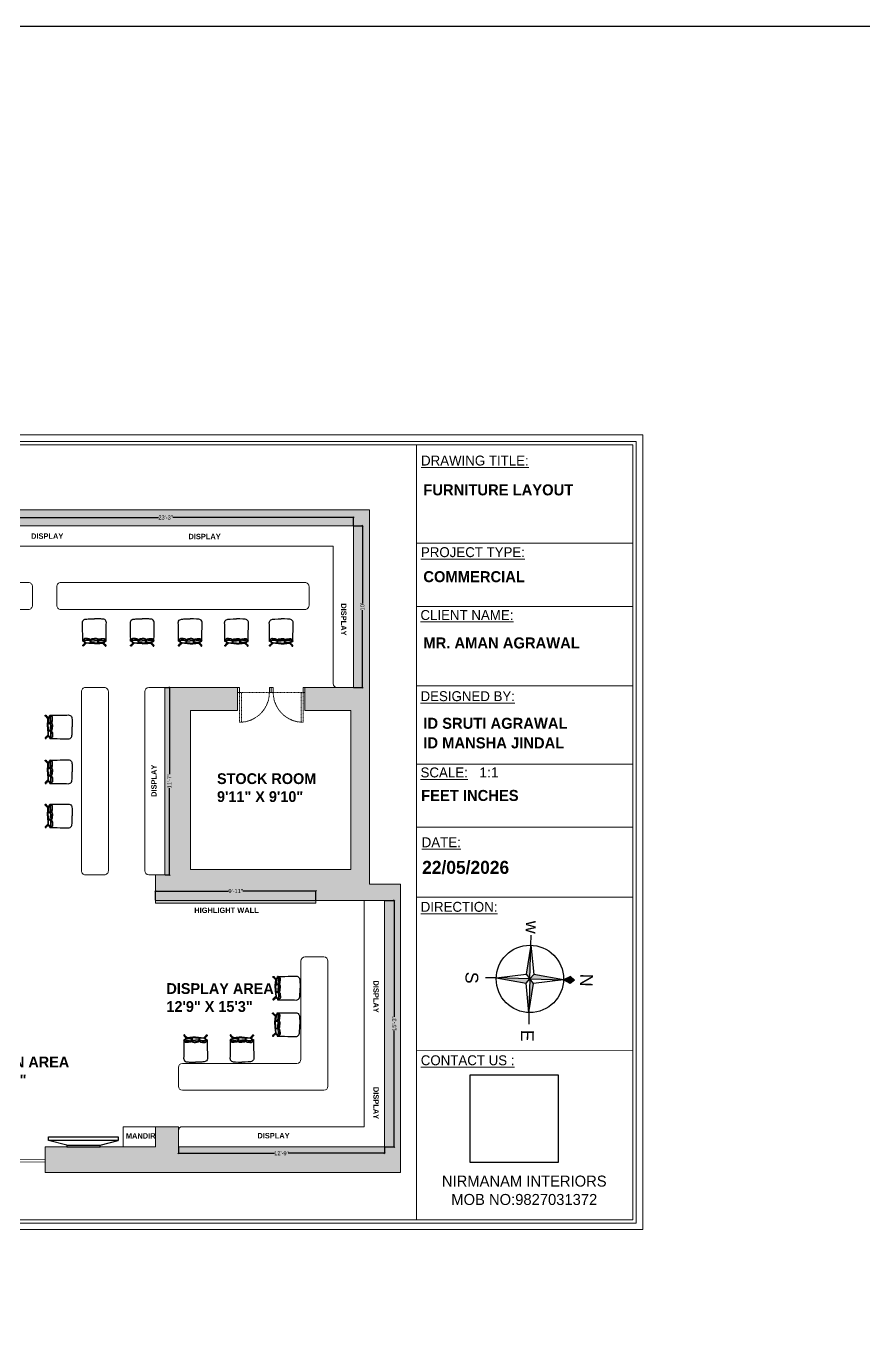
# Model space of a CAD drawing. Header units: inches. Extents: x -4677 to 18437, y -5264 to 2453.
# Drawn here: x 6737 to 7359, y -2425 to -1454 of the extents above; entities that cross this region are included whole.
import ezdxf

# ---------------------------------------------------------------- set-up
doc = ezdxf.new("R2010")
doc.units = ezdxf.units.IN
for name, pattern in [('AUDIT_D_060311083008-3', [0]), ('DASHED2', [0.375, 0.25, -0.125]), ('HIDDEN', [0.375, 0.25, -0.125])]:
    doc.linetypes.add(name, pattern=pattern)
for name, color, linetype in [('A-DOOR', 251, 'AUDIT_D_060311083008-3'), ('A-Door-Frame', 1, 'Continuous'), ('A-Door-Swing', 8, 'HIDDEN'), ('ELE', 5, 'Continuous'), ('FUR', 42, 'Continuous'), ('IEL-HATCH-002', 7, 'Continuous'), ('line_cad-block.com', 250, 'Continuous')]:
    doc.layers.add(name, color=color, linetype=linetype)
doc.layers.add('FURNI', color=140, linetype='Continuous', lineweight=18)
doc.styles.add('HEMI', font='stylu.ttf')
doc.styles.add('regular', font='swissl.ttf')
doc.styles.get("Standard").update_dxf_attribs({"font": 'arial.ttf'})
doc.dimstyles.get("Standard").update_dxf_attribs({"dimtxt": 3, "dimasz": 1, "dimexe": 0.18, "dimexo": 0.0625, "dimgap": 0.09, "dimtad": 0, "dimdec": 1, "dimzin": 0, "dimdsep": 46, "dimlunit": 4, "dimtxsty": 'Standard', "dimblk": 'OBLIQUE', "dimcen": 0.09, "dimclrd": 5, "dimclre": 5, "dimclrt": 5, "dimadec": 0, "dimazin": 0, "dimtfac": 1, "dimtdec": 1, "dimtofl": 0, "dimtmove": 0, "dimatfit": 3, "dimldrblk": 'OBLIQUE', "dimfxl": 1, "dimtolj": 1, "dimtzin": 0, "dimarcsym": 0})
picture_1 = doc.add_image_def('image1.jpeg', size_in_pixel=(1254, 1254))

# ---------------------------------------------------------------- blocks, each defined once
blk = doc.blocks.new('*U12')
at = {"layer": 'A-Door-Frame', "lineweight": 5}
for p, q in [((0, -100), (0, 0)), ((682, -100), (682, 0))]:
    blk.add_line(p, q, dxfattribs=at)
for points in [[(0, -100), (40, -100), (40, 0), (0, 0)], [(682, -100), (642, -100), (642, 0), (682, 0)]]:
    blk.add_lwpolyline(points, dxfattribs=at)
at = {"layer": 'A-Door-Swing', "linetype": 'DASHED2', "lineweight": 5}
blk.add_line((45, 0), (647, 0), dxfattribs=at)
blk.add_lwpolyline([(40, 0), (40, 602), (80, 602), (80, 0)], close=True, dxfattribs=at)
blk.add_arc((40, 0), 602, 360, 90, dxfattribs=at)
blk = doc.blocks.new('erh')
at = {"ltscale": 7}
for p, q in [((3599.36, 764.17), (3585.77, 760.72)), ((3623.97, 764.17), (3637.56, 760.72))]:
    blk.add_line(p, q, dxfattribs=at)
for p, q in [((3623.97, 765.54), (3599.36, 765.54)), ((3599.36, 765.54), (3599.36, 764.17)), ((3623.97, 764.17), (3599.36, 764.17)), ((3623.97, 764.17), (3623.97, 765.54))]:
    blk.add_line(p, q)
blk.add_lwpolyline([(3585.77, 760.72), (3637.56, 760.72), (3637.56, 758.04), (3585.77, 758.04)], close=True, dxfattribs=at)
blk = doc.blocks.new('LEADCHAIR Executive 2014')
at = {"layer": 'line_cad-block.com', "color": 252, "true_color": 0x939598}
for points in [[(-256, 130), (-260, 128), (-262, 121), (-263, 116), (-265, 102), (-267, 55), (-267, -5), (-269, -78), (-270, -119), (-270, -168), (-270, -225), (-272, -265), (-270, -285), (-263, -303), (-251, -320), (-234, -334), (-217, -342), (-199, -346), (-170, -348), (-146, -350), (-73, -353), (0, -354)], [(-239, 254), (-241, 256), (-243, 261), (-246, 264), (-249, 267), (-253, 268), (-257, 268), (-260, 267), (-264, 264), (-266, 261), (-267, 257), (-267, 253), (-266, 250), (-264, 246), (-260, 244), (-254, 240)], [(-265, 159), (-265, 159), (-266, 159), (-266, 150), (-266, 142), (-266, 139), (-266, 104)], [(-263, 146), (-264, 146), (-264, 146), (-265, 145), (-265, 144), (-266, 131)], [(-186, 201), (-248, 262), (-251, 265), (-253, 265), (-256, 265), (-259, 265), (-262, 262), (-264, 260), (-265, 257), (-264, 254), (-264, 251), (-262, 249), (-241, 227), (-211, 196)], [(0, 214), (-64, 213), (-127, 208), (-190, 201), (-202, 199), (-211, 196), (-219, 194), (-223, 191), (-227, 184), (-247, 135), (-249, 131), (-251, 130), (-253, 131), (-255, 136), (-259, 147), (-262, 153), (-265, 159)], [(-234, 166), (-245, 164), (-252, 163), (-265, 159)], [(0, 210), (-63, 207), (-126, 203), (-190, 196), (-196, 195), (-204, 193), (-210, 192), (-216, 190), (-220, 188), (-223, 184), (-226, 176), (-245, 133), (-251, 124), (-253, 125), (-263, 146)], [(-98, 152), (-96, 152), (-93, 152), (-92, 152), (-93, 147), (-93, 143), (-94, 138), (-94, 134), (-95, 129), (-96, 124), (-96, 123), (-102, 120), (-107, 118), (-111, 116), (-128, 112), (-140, 110), (-170, 108), (-192, 107), (-204, 107), (-224, 108), (-229, 109), (-241, 113), (-244, 114), (-241, 121), (-237, 132), (-233, 142), (-232, 146), (-229, 151)], [(-96, 123), (-99, 119), (-107, 112), (-117, 105), (-131, 101), (-157, 98), (-180, 97), (-198, 95), (-214, 95), (-221, 97), (-227, 99), (-233, 101), (-237, 105), (-240, 108), (-242, 112), (-243, 113)], [(-92, 195), (-90, 194), (-89, 192), (-90, 180), (-92, 155), (-99, 151), (-106, 149), (-116, 146), (-120, 145), (-142, 142), (-168, 141), (-190, 141), (-206, 142), (-224, 145), (-230, 146), (-230, 147), (-228, 153), (-221, 173), (-219, 176), (-217, 178), (-210, 181), (-199, 184), (-193, 185), (-186, 187), (-130, 192), (-111, 193), (-92, 195)], [(-102, 115), (-89, 115)], [(-89, 115), (-86, 115), (-81, 114), (-73, 111)], [(-71, 153), (-76, 153), (-79, 152), (-80, 152), (-80, 149), (-81, 144), (-82, 136), (-83, 130), (-84, 124), (-67, 117), (-50, 115), (0, 113)], [(-84, 124), (-73, 110), (-68, 107), (-60, 103), (-48, 100), (-39, 99), (-34, 98), (0, 98)], [(0, 198), (-74, 197), (-74, 195), (-75, 193), (-76, 181), (-79, 156), (-78, 155), (-76, 154), (-71, 152), (-57, 148), (-44, 147), (-25, 146), (0, 146)], [(0, 214), (64, 213), (127, 208), (190, 201), (202, 199), (211, 196), (219, 194), (223, 191), (227, 184), (247, 135), (249, 131), (251, 130), (253, 131), (255, 136), (259, 147), (262, 153), (265, 159)], [(0, 210), (63, 207), (126, 203), (190, 196), (196, 195), (204, 193), (210, 192), (216, 190), (220, 188), (223, 184), (226, 176), (245, 133), (251, 124), (253, 125), (263, 146)], [(0, 198), (74, 197), (74, 195), (75, 193), (76, 181), (79, 156), (78, 155), (76, 154), (71, 152), (57, 148), (44, 147), (25, 146), (0, 146)], [(71, 153), (76, 153), (79, 152), (80, 152), (80, 149), (81, 144), (82, 136), (83, 130), (84, 124), (67, 117), (50, 115), (0, 113)], [(256, 130), (260, 128), (262, 121), (263, 116), (265, 102), (267, 55), (267, -5), (269, -78), (270, -119), (270, -168), (270, -225), (272, -265), (270, -285), (263, -303), (251, -320), (234, -334), (217, -342), (199, -346), (170, -348), (146, -350), (73, -353), (0, -354)], [(84, 124), (73, 110), (68, 107), (60, 103), (48, 100), (39, 99), (34, 98), (0, 98)], [(89, 115), (86, 115), (81, 114), (73, 111)], [(92, 195), (90, 194), (89, 192), (90, 180), (92, 155), (99, 151), (106, 149), (116, 146), (120, 145), (142, 142), (168, 141), (190, 141), (206, 142), (224, 145), (230, 146), (230, 147), (228, 153), (221, 173), (219, 176), (217, 178), (210, 181), (199, 184), (193, 185), (186, 187), (130, 192), (111, 193), (92, 195)], [(102, 115), (89, 115)], [(98, 152), (96, 152), (93, 152), (92, 152), (93, 147), (93, 143), (94, 138), (94, 134), (95, 129), (96, 124), (96, 123), (102, 120), (107, 118), (111, 116), (128, 112), (140, 110), (170, 108), (192, 107), (204, 107), (224, 108), (229, 109), (241, 113), (244, 114), (241, 121), (237, 132), (233, 142), (232, 146), (229, 151)], [(96, 123), (99, 119), (107, 112), (117, 105), (131, 101), (157, 98), (180, 97), (198, 95), (214, 95), (221, 97), (227, 99), (233, 101), (237, 105), (240, 108), (242, 112), (243, 113)], [(186, 201), (248, 262), (251, 265), (253, 265), (256, 265), (259, 265), (262, 262), (264, 260), (265, 257), (264, 254), (264, 251), (262, 249), (241, 227), (211, 196)], [(234, 166), (245, 164), (252, 163), (265, 159)], [(239, 254), (241, 256), (243, 261), (246, 264), (249, 267), (253, 268), (257, 268), (260, 267), (264, 264), (266, 261), (267, 257), (267, 253), (266, 250), (264, 246), (260, 244), (254, 240)], [(263, 146), (264, 146), (264, 146), (265, 145), (265, 144), (266, 131)], [(265, 159), (265, 159), (266, 159), (266, 150), (266, 142), (266, 139), (266, 104)]]:
    blk.add_lwpolyline(points, dxfattribs=at)
blk = doc.blocks.new('A$C470D500B')
at = {"layer": 'ELE', "true_color": 0xed1f24}
h = blk.add_hatch(color=240, dxfattribs=at)
h.paths.add_polyline_path([(25.36, 49.16), (23.85, 47.28), (25.36, 44.35)])
h.paths.add_polyline_path([(25.36, 44.35), (26.88, 47.28), (25.36, 49.16)])
at = {"layer": 'ELE', "true_color": 0x000000}
h = blk.add_hatch(color=18, dxfattribs=at)
h.paths.add_polyline_path([(27.34, 28.11), (25.36, 29.71), (25.36, 15.08)])
h.paths.add_polyline_path([(40, 29.71), (27.34, 31.31), (25.36, 29.71)])
h.paths.add_polyline_path([(25.36, 44.35), (23.38, 31.31), (25.36, 29.71)])
h.paths.add_polyline_path([(23.38, 28.11), (25.36, 29.71), (10.73, 29.71)])
at = {"layer": 'ELE', "color": 240, "true_color": 0xed1f24}
for p, q in [((25.36, 49.16), (23.85, 47.28)), ((23.85, 47.28), (25.36, 44.35)), ((25.36, 49.16), (26.88, 47.28)), ((25.36, 44.35), (25.36, 49.16)), ((26.88, 47.28), (25.36, 44.35))]:
    blk.add_line(p, q, dxfattribs=at)
at = {"layer": 'ELE', "color": 18, "true_color": 0x000000}
for p, q in [((25.36, 44.35), (23.38, 31.31)), ((25.36, 29.71), (25.36, 44.35)), ((25.36, 44.35), (27.34, 31.31)), ((10.73, 29.71), (6.3, 29.71)), ((10.73, 29.71), (6.3, 29.71)), ((10.73, 29.71), (23.38, 31.31)), ((25.36, 29.71), (10.73, 29.71)), ((10.73, 29.71), (23.38, 28.11)), ((23.38, 31.31), (25.36, 29.71)), ((23.38, 28.11), (25.36, 29.71)), ((27.34, 31.31), (25.36, 29.71)), ((25.36, 29.71), (25.36, 15.08)), ((27.34, 28.11), (25.36, 29.71)), ((25.36, 29.71), (40, 29.71)), ((40, 29.71), (27.34, 31.31)), ((40, 29.71), (27.34, 28.11)), ((40, 29.71), (45.12, 29.71)), ((40, 29.71), (45.12, 29.71)), ((25.36, 15.08), (23.38, 28.11)), ((25.36, 15.08), (27.34, 28.11)), ((25.36, 15.08), (25.36, 10.4))]:
    blk.add_line(p, q, dxfattribs=at)
blk.add_circle((25.36, 29.71), 14.63, dxfattribs=at)
at = {"layer": 'ELE', "color": 240, "true_color": 0xed1f24}
blk.add_text('N', height=5.54, dxfattribs=at).set_placement((22.5, 51.52))
at = {"layer": 'ELE', "color": 18, "true_color": 0x000000}
for s, p in [('w', (0.11, 27.33)), ('E', (47.54, 26.51)), ('S', (22.95, 1.72))]:
    blk.add_text(s, height=5.54, dxfattribs=at).set_placement(p)
blk = doc.blocks.new('_Oblique')
at = {"color": 0, "linetype": 'ByBlock', "lineweight": -2}
blk.add_line((-0.5, -0.5), (0.5, 0.5), dxfattribs=at)
blk = doc.blocks.new('*D355')
at = {"color": 5, "lineweight": -2, "transparency": 16777216}
for p, q in [((6850.06, -2285.73), (6850.06, -2290.58)), ((6850.06, -2290.4), (6921.46, -2290.4)), ((7003.06, -2290.4), (6931.66, -2290.4)), ((7003.06, -2285.73), (7003.06, -2290.58))]:
    blk.add_line(p, q, dxfattribs=at)
at = {"layer": 'Defpoints', "color": 0, "transparency": 16777216}
for p in [(6850.06, -2285.67), (7003.06, -2285.67), (7003.06, -2290.4)]:
    blk.add_point(p, dxfattribs=at)
at = {"color": 5, "lineweight": -2, "transparency": 16777216, "rotation": 180}
blk.add_blockref('_Oblique', (6850.06, -2290.4), dxfattribs=at)
at = {"color": 5, "lineweight": -2, "transparency": 16777216}
blk.add_blockref('_Oblique', (7003.06, -2290.4), dxfattribs=at)
at = {"color": 5, "lineweight": 5, "transparency": 16777216, "insert": (6926.56, -2290.4), "char_height": 3, "attachment_point": 5}
blk.add_mtext('\\A1;12\'-9"', dxfattribs=at)
blk = doc.blocks.new('*D356')
at = {"color": 5, "lineweight": -2, "transparency": 16777216}
for p, q in [((7003.12, -2102.67), (7010.5, -2102.67)), ((7010.32, -2102.67), (7010.32, -2189.07)), ((7010.32, -2285.67), (7010.32, -2199.27)), ((7003.12, -2285.67), (7010.5, -2285.67))]:
    blk.add_line(p, q, dxfattribs=at)
at = {"layer": 'Defpoints', "color": 0, "transparency": 16777216}
for p in [(7003.06, -2102.67), (7010.32, -2102.67), (7003.06, -2285.67)]:
    blk.add_point(p, dxfattribs=at)
at = {"color": 5, "lineweight": -2, "transparency": 16777216}
for p, rotation in [((7010.32, -2102.67), 90), ((7010.32, -2285.67), 270)]:
    blk.add_blockref('_Oblique', p, dxfattribs=dict(at, rotation=rotation))
at = {"color": 5, "lineweight": 5, "transparency": 16777216, "insert": (7010.32, -2194.17), "char_height": 3, "attachment_point": 5, "rotation": 90}
blk.add_mtext('\\A1;15\'-3"', dxfattribs=at)
blk = doc.blocks.new('*D357')
at = {"color": 5, "lineweight": -2, "transparency": 16777216}
for p, q in [((6980.12, -1824.67), (6986.87, -1824.67)), ((6986.69, -1824.67), (6986.69, -1882.18)), ((6986.69, -1944.67), (6986.69, -1887.17)), ((6980.12, -1944.67), (6986.87, -1944.67))]:
    blk.add_line(p, q, dxfattribs=at)
at = {"layer": 'Defpoints', "color": 0, "transparency": 16777216}
for p in [(6980.06, -1824.67), (6986.69, -1824.67), (6980.06, -1944.67)]:
    blk.add_point(p, dxfattribs=at)
at = {"color": 5, "lineweight": -2, "transparency": 16777216}
for p, rotation in [((6986.69, -1824.67), 90), ((6986.69, -1944.67), 270)]:
    blk.add_blockref('_Oblique', p, dxfattribs=dict(at, rotation=rotation))
at = {"color": 5, "lineweight": 5, "transparency": 16777216, "insert": (6986.69, -1884.67), "char_height": 3, "attachment_point": 5, "rotation": 90}
blk.add_mtext("\\A1;10'", dxfattribs=at)
blk = doc.blocks.new('*D358')
at = {"color": 5, "lineweight": -2, "transparency": 16777216}
for p, q in [((6701.06, -1824.61), (6701.06, -1818.24)), ((6701.06, -1818.42), (6835.29, -1818.42)), ((6980.06, -1818.42), (6845.83, -1818.42)), ((6980.06, -1824.61), (6980.06, -1818.24))]:
    blk.add_line(p, q, dxfattribs=at)
at = {"layer": 'Defpoints', "color": 0, "transparency": 16777216}
for p in [(6701.06, -1818.42), (6701.06, -1824.67), (6980.06, -1824.67)]:
    blk.add_point(p, dxfattribs=at)
at = {"color": 5, "lineweight": -2, "transparency": 16777216, "rotation": 180}
blk.add_blockref('_Oblique', (6701.06, -1818.42), dxfattribs=at)
at = {"color": 5, "lineweight": -2, "transparency": 16777216}
blk.add_blockref('_Oblique', (6980.06, -1818.42), dxfattribs=at)
at = {"color": 5, "lineweight": 5, "transparency": 16777216, "insert": (6840.56, -1818.42), "char_height": 3, "attachment_point": 5}
blk.add_mtext('\\A1;23\'-3"', dxfattribs=at)
blk = doc.blocks.new('*D367')
at = {"color": 5, "lineweight": -2, "transparency": 16777216}
for p, q in [((6840.12, -1944.67), (6843.53, -1944.67)), ((6843.35, -1944.67), (6843.35, -2009.07)), ((6843.35, -2083.67), (6843.35, -2019.27)), ((6840.12, -2083.67), (6843.53, -2083.67))]:
    blk.add_line(p, q, dxfattribs=at)
at = {"layer": 'Defpoints', "color": 0, "transparency": 16777216}
for p in [(6840.06, -1944.67), (6843.35, -1944.67), (6840.06, -2083.67)]:
    blk.add_point(p, dxfattribs=at)
at = {"color": 5, "lineweight": -2, "transparency": 16777216}
for p, rotation in [((6843.35, -1944.67), 90), ((6843.35, -2083.67), 270)]:
    blk.add_blockref('_Oblique', p, dxfattribs=dict(at, rotation=rotation))
at = {"color": 5, "lineweight": 5, "transparency": 16777216, "insert": (6843.35, -2014.17), "char_height": 3, "attachment_point": 5, "rotation": 90}
blk.add_mtext('\\A1;11\'-7"', dxfattribs=at)
blk = doc.blocks.new('*D369')
at = {"color": 5, "lineweight": -2, "transparency": 16777216}
for p, q in [((6833.06, -2102.61), (6833.06, -2095.53)), ((6833.06, -2095.71), (6887.31, -2095.71)), ((6952.06, -2095.71), (6897.8, -2095.71)), ((6952.06, -2102.61), (6952.06, -2095.53))]:
    blk.add_line(p, q, dxfattribs=at)
at = {"layer": 'Defpoints', "color": 0, "transparency": 16777216}
for p in [(6833.06, -2095.71), (6833.06, -2102.67), (6952.06, -2102.67)]:
    blk.add_point(p, dxfattribs=at)
at = {"color": 5, "lineweight": -2, "transparency": 16777216, "rotation": 180}
blk.add_blockref('_Oblique', (6833.06, -2095.71), dxfattribs=at)
at = {"color": 5, "lineweight": -2, "transparency": 16777216}
blk.add_blockref('_Oblique', (6952.06, -2095.71), dxfattribs=at)
at = {"color": 5, "lineweight": 5, "transparency": 16777216, "insert": (6892.56, -2095.71), "char_height": 3, "attachment_point": 5}
blk.add_mtext('\\A1;9\'-11"', dxfattribs=at)

msp = doc.modelspace()

# ---------------------------------------------------------------- hatches: boundary and pattern name
at = {"layer": 'IEL-HATCH-002', "lineweight": 5, "true_color": 0x939598, "transparency": 33554687}
h = msp.add_hatch(color=252, dxfattribs=at)
h.dxf.hatch_style = 1
h.paths.add_polyline_path([(6574.06, -2178.67), (6574.06, -2160.67), (6559.06, -2160.67), (6559.06, -2294.67), (6547.06, -2294.67), (6410.06, -2294.67), (6410.06, -2109.67), (6422.06, -2109.67), (6477.06, -2109.67), (6477.06, -2092.67), (6411.06, -2092.67), (6411.06, -2022.67), (6468.06, -2022.67), (6479.06, -2022.67), (6479.06, -2000.67), (6411.06, -2000.67), (6411.06, -1824.67), (6565.06, -1824.67), (6565.06, -1812.67), (6398.06, -1812.67), (6398.06, -2306.67), (6574.06, -2306.67), (6574.06, -2303.67)])
h.paths.add_polyline_path([(6992.06, -1812.67), (6565.06, -1812.67), (6565.06, -1824.67), (6684.06, -1824.67), (6684.06, -1836.67), (6684.06, -1839.67), (6701.06, -1839.67), (6701.06, -1824.67), (6980.06, -1824.67), (6980.06, -1944.67), (6968.06, -1944.67), (6944.06, -1944.67), (6944.06, -1961.67), (6978.06, -1961.67), (6978.06, -2079.67), (6859.06, -2079.67), (6859.06, -1961.67), (6894.06, -1961.67), (6894.06, -1944.67), (6840.06, -1944.67), (6840.06, -2083.67), (6833.06, -2083.67), (6833.06, -2102.67), (7003.06, -2102.67), (7003.06, -2285.67), (6850.06, -2285.67), (6850.06, -2273.67), (6850.06, -2270.67), (6833.06, -2270.67), (6833.06, -2285.67), (6809.06, -2285.67), (6751.06, -2285.67), (6751.06, -2304.67), (7015.06, -2304.67), (7015.06, -2090.67), (6992.06, -2090.67)])
h.paths.add_polyline_path([(6725.06, -2093.67), (6701.06, -2093.67), (6701.06, -2078.67), (6684.06, -2078.67), (6684.06, -2093.67), (6650.06, -2093.67), (6534.06, -2093.67), (6534.06, -2110.67), (6559.06, -2110.67), (6559.06, -2115.67), (6574.06, -2115.67), (6574.06, -2110.67), (6650.06, -2110.67), (6725.06, -2110.67)])
h.paths.add_polyline_path([(6665.06, -2175.67), (6574.06, -2175.67), (6574.06, -2178.67), (6665.06, -2178.67)], flags=17)
h.paths.add_polyline_path([(6665.06, -2110.67), (6662.06, -2110.67), (6662.06, -2175.67), (6665.06, -2175.67)], flags=17)
at = {"layer": 'IEL-HATCH-002', "lineweight": 5, "true_color": 0xc6a88b, "transparency": 33554687}
h = msp.add_hatch(color=43, dxfattribs=at)
h.dxf.hatch_style = 1
h.paths.add_polyline_path([(6952.06, -2102.67), (6833.06, -2102.67), (6833.06, -2104.67), (6952.06, -2104.67)])

# ---------------------------------------------------------------- linework, layer by layer
at = {"lineweight": 5}
for p, q in [((6992.06, -1812.67), (6519.06, -1812.67)), ((6992.06, -2090.67), (6992.06, -1812.67)), ((6980.06, -1824.67), (6701.06, -1824.67)), ((6980.06, -1944.67), (6980.06, -1824.67)), ((6965.06, -1839.67), (6704.06, -1839.67)), ((6965.06, -1941.67), (6965.06, -1839.67)), ((6825.06, -1947.67), (6825.06, -2080.67)), ((6840.06, -1944.67), (6828.06, -1944.67)), ((6840.06, -2083.67), (6840.06, -1944.67)), ((6840.06, -1944.67), (6894.06, -1944.67)), ((6894.06, -1944.67), (6894.06, -1961.67)), ((6944.06, -1961.67), (6944.06, -1944.67)), ((6944.06, -1944.67), (6980.06, -1944.67)), ((6980.06, -1944.67), (6968.06, -1944.67)), ((6894.06, -1961.67), (6859.06, -1961.67)), ((6859.06, -1961.67), (6859.06, -2079.67)), ((6978.06, -1961.67), (6944.06, -1961.67)), ((6978.06, -2079.67), (6978.06, -1961.67)), ((6828.06, -2083.67), (6840.06, -2083.67)), ((6833.06, -2102.67), (6833.06, -2083.67)), ((6859.06, -2079.67), (6978.06, -2079.67)), ((7015.06, -2090.67), (6992.06, -2090.67)), ((7015.06, -2304.67), (7015.06, -2090.67)), ((7003.06, -2102.67), (6833.06, -2102.67)), ((6833.06, -2102.67), (6833.06, -2104.67)), ((6833.06, -2104.67), (6952.06, -2104.67)), ((6952.06, -2104.67), (6952.06, -2102.67)), ((6988.06, -2270.67), (6988.06, -2102.67)), ((7003.06, -2285.67), (7003.06, -2102.67)), ((6958.06, -2144.67), (6944.06, -2144.67)), ((6941.06, -2147.67), (6941.06, -2220.67)), ((6961.06, -2240.67), (6961.06, -2147.67)), ((6938.06, -2223.67), (6853.06, -2223.67)), ((6850.06, -2226.67), (6850.06, -2240.67)), ((6853.06, -2243.67), (6958.06, -2243.67)), ((6833.06, -2285.67), (6833.06, -2270.67)), ((6833.06, -2270.67), (6850.06, -2270.67)), ((6850.06, -2270.67), (6850.06, -2285.67)), ((6853.06, -2270.67), (6988.06, -2270.67)), ((6850.06, -2273.67), (6850.06, -2285.67)), ((6751.06, -2304.67), (6751.06, -2285.67)), ((6751.06, -2285.67), (6833.06, -2285.67)), ((6850.06, -2285.67), (7003.06, -2285.67)), ((6751.06, -2294.17), (6751.06, -2294.17)), ((6751.06, -2304.67), (7015.06, -2304.67))]:
    msp.add_line(p, q, dxfattribs=at)
msp.add_lwpolyline([(6058.37, -1453.63), (11574.61, -1453.63), (11574.61, -5263.73), (6058.37, -5263.73)], close=True)
for points in [[(6553.03, -1886.67), (6738.75, -1886.67, 0.414214), (6741.75, -1883.67), (6741.75, -1869.67, 0.414214), (6738.75, -1866.67), (6553.03, -1866.67, 0.414214), (6550.03, -1869.67), (6550.03, -1883.67, 0.414214)], [(6944.06, -1886.67, 0.414214), (6947.06, -1883.67), (6947.06, -1869.67, 0.414214), (6944.06, -1866.67), (6762.75, -1866.67, 0.414214), (6759.75, -1869.67), (6759.75, -1883.67, 0.414214), (6762.75, -1886.67)], [(6795.06, -1944.67), (6781.06, -1944.67, 0.414214), (6778.06, -1947.67), (6778.06, -2080.67, 0.414214), (6781.06, -2083.67), (6795.06, -2083.67, 0.414214), (6798.06, -2080.67), (6798.06, -1947.67, 0.414214)]]:
    msp.add_lwpolyline(points, format="xyb", close=True, dxfattribs=at)
msp.add_lwpolyline([(6833.06, -2270.67), (6809.06, -2270.67), (6809.06, -2285.67), (6833.06, -2285.67)], close=True, dxfattribs=at)
msp.add_lwpolyline([(6703.56, -2296.68), (6751.06, -2296.93), (6751.06, -2295.17), (6656.06, -2294.67)], dxfattribs=at)
for centre, start, end in [((6968.06, -1941.67), 180, 270), ((6828.06, -1947.67), 90, 180), ((6828.06, -2080.67), 180, 270), ((6944.06, -2147.67), 90, 180), ((6958.06, -2147.67), 0, 90), ((6853.06, -2226.67), 90, 180), ((6938.06, -2220.67), 270, 0), ((6853.06, -2240.67), 180, 270), ((6958.06, -2240.67), 270, 0), ((6853.06, -2273.67), 90, 180)]:
    msp.add_arc(centre, 3, start, end, dxfattribs=at)
at = {"layer": 'FURNI', "color": 18, "lineweight": 5, "true_color": 0x000000}
for p, q in [((7026.87, -1764.44), (7026.87, -2339.76)), ((7026.81, -1837.41), (7187.4, -1837.41)), ((7026.81, -1884.46), (7187.4, -1884.46)), ((7026.81, -1943.29), (7187.4, -1943.29)), ((7026.81, -2001.44), (7187.4, -2001.44)), ((7026.81, -2048.2), (7187.4, -2048.2)), ((7026.81, -2100.29), (7187.4, -2100.29)), ((7026.87, -2214.2), (7187.46, -2214.27))]:
    msp.add_line(p, q, dxfattribs=at)
for points in [[(6369.09, -2347.13), (6369.09, -1757.07), (7194.83, -1757.07), (7194.83, -2347.13)], [(6374, -2342.22), (6374, -1761.98), (7189.92, -1761.98), (7189.92, -2342.22)], [(6376.46, -2339.76), (6376.46, -1764.44), (7187.46, -1764.44), (7187.46, -2339.76)]]:
    msp.add_lwpolyline(points, close=True, dxfattribs=at)

# ---------------------------------------------------------------- block references
at = {"color": 18, "lineweight": 5, "true_color": 0x000000, "yscale": 0.03255662233685245, "zscale": 0.03255662233685245}
for p, xscale, rotation in [((6787.71, -1905.1), -0.03255662233685245, 179.9645304322863), ((6823.27, -1905.12), -0.03255662233685245, 179.9645304322863), ((6858.82, -1905.15), -0.03255662233685245, 179.9645304322863), ((6893.21, -1905.19), -0.03255662233685245, 179.9645304322863), ((6926.4, -1905.21), -0.03255662233685245, 179.9645304322863), ((6759.79, -1973.85), -0.03255662233685245, 89.96453043228625), ((6759.79, -2007.18), -0.03255662233685245, 89.96453043228625), ((6759.79, -2039.98), -0.03255662233685245, 89.96453043228625), ((6928.93, -2167.79), 0.03255662233685245, 90.03546956771369), ((6928.66, -2194.89), 0.03255662233685245, 90.03546956771369), ((6862.79, -2211.27), 0.03255662233685245, 0.0354695677136993), ((6897.18, -2211.23), 0.03255662233685245, 0.0354695677136993)]:
    msp.add_blockref('LEADCHAIR Executive 2014', p, dxfattribs=dict(at, xscale=xscale, rotation=rotation))
at = {"lineweight": 5, "rotation": 180}
msp.add_blockref('erh', (10391.22, -1520.13), dxfattribs=at)
at = {"layer": 'A-DOOR', "lineweight": 5, "yscale": 0.03666666666666651, "zscale": 0.03666666666666651, "rotation": 180}
for p, xscale in [((6894.06, -1948.34), -0.03666666666666651), ((6944.06, -1948.34), 0.03666666666666651)]:
    msp.add_blockref('*U12', p, dxfattribs=dict(at, xscale=xscale))
at = {"layer": 'FUR', "lineweight": 5, "xscale": 1.708757945444273, "yscale": 1.708757945444273, "zscale": 1.708757945444273, "rotation": 268.4687052230764}
msp.add_blockref('A$C470D500B', (7061.44, -2116.25), dxfattribs=at)

# ---------------------------------------------------------------- texts
at = {"lineweight": 5, "attachment_point": 1, "rotation": 359.99056}
for s, insert, char_height, width, style in [('{\\LDRAWING TITLE:}', (7030.21, -1772.43), 7.3705, 82.0667, 'HEMI'), ('{\\fStylus BT|b1|i0|c0|p34;FURNITURE LAYOUT}', (7031.92, -1793.77), 8.1895, 120.5127, 'HEMI'), ('{\\LPROJECT TYPE:}', (7030.14, -1840.45), 7.3705, 77.4213, 'HEMI'), ('{\\fStylus BT|b1|i0|c0|p34;COMMERCIAL}', (7031.92, -1858.23), 8.1895, 120.5127, 'HEMI'), ('{\\LCLIENT NAME:}', (7029.79, -1887.12), 7.3705, 76.1544, 'HEMI'), ('{\\fStylus BT|b1|i0|c0|p34;MR. AMAN AGRAWAL}', (7031.92, -1907.41), 8.1895, 120.5127, 'HEMI'), ('{\\LDESIGNED BY:}', (7029.85, -1947.35), 7.3705, 77.8609, 'HEMI'), ('{\\fStylus BT|b1|i0|c0|p34;ID SRUTI AGRAWAL}', (7031.92, -1967.09), 8.1895, 108.6202, 'HEMI'), ('{\\fStylus BT|b1|i0|c0|p34;ID MANSHA JINDAL}', (7031.92, -1981.62), 8.1895, 108.6202, 'HEMI'), ('{\\LSCALE:}', (7029.85, -2003.99), 7.371, 57.0108, 'HEMI'), ('1:1', (7073.47, -2003.99), 7.371, 29.3039, 'regular'), ('{\\fStylus BT|b1|i0|c0|p34;FEET INCHES}', (7030.25, -2020.66), 8.1895, 108.6202, 'HEMI'), ('{\\LDATE:}', (7030.71, -2055.85), 7.371, 57.0108, 'HEMI'), ('{\\fStylus BT|b1|i0|c0|p34;22/05/2026}', (7031.04, -2073.31), 9.6524, 74.6612, 'HEMI'), ('{\\LDIRECTION:}', (7029.98, -2103.76), 7.3705, 57.0108, 'HEMI'), ('{\\LCONTACT US :}', (7030.04, -2217.67), 7.3705, 71.6055, 'HEMI'), ('\\pxqc;NIRMANAM INTERIORS\\PMOB NO:9827031372', (7037.43, -2306.96), 8.1895, 138.8555, 'HEMI')]:
    msp.add_mtext(s, dxfattribs=dict(at, insert=insert, char_height=char_height, width=width, style=style))
at = {"color": 177, "lineweight": 5, "true_color": 0x293189, "char_height": 4, "attachment_point": 1, "style": 'HEMI'}
for s, insert, width, rotation in [('{\\fStylus BT|b1|i0|c0|p34;DISPLAY}', (6740.68, -1830.21), 69.2136, 359.99056), ('{\\fStylus BT|b1|i0|c0|p34;DISPLAY}', (6857.54, -1830.51), 69.2136, 359.99056), ('{\\fStylus BT|b1|i0|c0|p34;DISPLAY}', (6974.86, -1882.09), 69.2136, 269.99056), ('{\\fStylus BT|b1|i0|c0|p34;DISPLAY}', (6829.89, -2025.81), 27.8346, 89.99056), ('{\\fStylus BT|b1|i0|c0|p34;HIGHLIGHT WALL}', (6861.87, -2108.01), 53.4901, 359.99056), ('{\\fStylus BT|b1|i0|c0|p34;DISPLAY}', (6998.84, -2162.15), 27.8346, 269.99056), ('{\\fStylus BT|b1|i0|c0|p34;DISPLAY}', (6998.84, -2241.14), 27.8346, 269.99056), ('{\\fStylus BT|b1|i0|c0|p34;MANDIR}', (6811.04, -2275.49), 23.5849, 359.99056), ('{\\fStylus BT|b1|i0|c0|p34;DISPLAY}', (6908.72, -2275.36), 27.8346, 359.99056)]:
    msp.add_mtext(s, dxfattribs=dict(at, insert=insert, width=width, rotation=rotation))
at = {"color": 240, "lineweight": 5, "true_color": 0xed1f24, "char_height": 8, "attachment_point": 1, "rotation": 359.99056, "style": 'HEMI'}
for s, insert, width in [('{\\fStylus BT|b1|i0|c0|p34;STOCK ROOM\\P9\'11" X 9\'10"}', (6878.72, -2008.29), 90.6924), ('{\\fStylus BT|b1|i0|c0|p34;DISPLAY AREA\\P12\'9" X 15\'3"}', (6841.19, -2164.12), 90.6924), ('{\\fStylus BT|b1|i0|c0|p34;RECEPTION AREA\\P17\'8" X 14\'7"}', (6673.29, -2218.63), 108.5014)]:
    msp.add_mtext(s, dxfattribs=dict(at, insert=insert, width=width))

# ---------------------------------------------------------------- dimensions: what is measured, and where the dimension line sits
at = {"lineweight": 5}
for base, p1, p2, picture, middle in [((6701.06, -1818.42), (6980.06, -1824.67), (6701.06, -1824.67), '*D358', (6840.56, -1818.42)), ((6833.06, -2095.71), (6952.06, -2102.67), (6833.06, -2102.67), '*D369', (6892.56, -2095.71)), ((7003.06, -2290.4), (6850.06, -2285.67), (7003.06, -2285.67), '*D355', (6926.56, -2290.4))]:
    dim = msp.add_linear_dim(base=base, p1=p1, p2=p2, dimstyle='Standard', dxfattribs=at)
    dim.commit()
    dim.dimension.update_dxf_attribs({"geometry": picture, "text_midpoint": middle})
for base, p1, p2, picture, middle in [((6986.69, -1824.67), (6980.06, -1944.67), (6980.06, -1824.67), '*D357', (6986.69, -1884.67)), ((6843.35, -1944.67), (6840.06, -2083.67), (6840.06, -1944.67), '*D367', (6843.35, -2014.17)), ((7010.32, -2102.67), (7003.06, -2285.67), (7003.06, -2102.67), '*D356', (7010.32, -2194.17))]:
    dim = msp.add_linear_dim(base=base, p1=p1, p2=p2, angle=90, dimstyle='Standard', dxfattribs=at)
    dim.commit()
    dim.dimension.update_dxf_attribs({"geometry": picture, "text_midpoint": middle})

# ---------------------------------------------------------------- pictures from other files: only their frames are drawn
image = msp.add_image(picture_1, insert=(7066.74, -2297.34), size_in_units=(65.26, 65.26))
image.dxf.flags = 7

doc.saveas('drawing.dxf')
